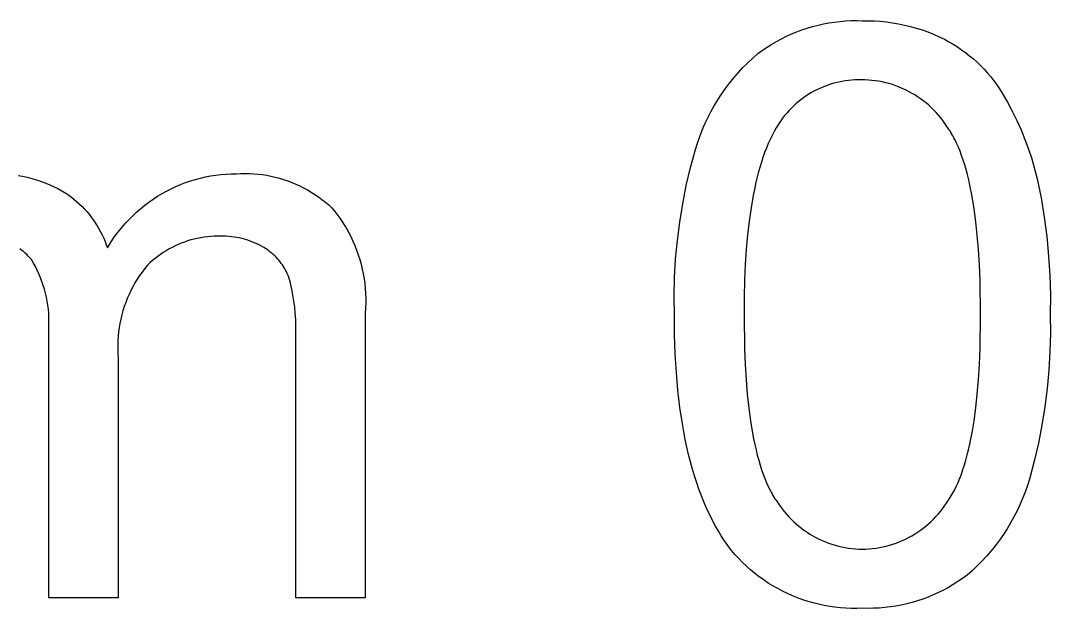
# Model space of a CAD drawing. Header units: millimetres. Extents: x -962 to 3068, y -237 to 2578.
# Drawn here: x 2332.1 to 2379.82, y -60.69 to -33.43 of the extents above; entities that cross this region are included whole.
import ezdxf

# ---------------------------------------------------------------- set-up
doc = ezdxf.new("R2010")
doc.units = ezdxf.units.MM
doc.header["$MEASUREMENT"] = 0
doc.layers.add('Domyślny', color=7, linetype='Continuous', true_color=0x000000)

msp = doc.modelspace()

# ---------------------------------------------------------------- linework, layer by layer
at = {"layer": 'Domyślny'}
for p, q in [((2368.068, -33.953), (2368.311, -33.863)), ((2368.311, -33.863), (2368.556, -33.781)), ((2368.556, -33.781), (2368.804, -33.707)), ((2368.804, -33.707), (2369.054, -33.642)), ((2369.054, -33.642), (2369.306, -33.586)), ((2369.306, -33.586), (2369.56, -33.538)), ((2369.56, -33.538), (2369.816, -33.499)), ((2369.816, -33.499), (2370.073, -33.469)), ((2370.073, -33.469), (2370.33, -33.448)), ((2370.33, -33.448), (2370.589, -33.435)), ((2370.589, -33.435), (2370.847, -33.432)), ((2370.847, -33.432), (2371.106, -33.437)), ((2371.106, -33.437), (2371.388, -33.436)), ((2371.388, -33.436), (2371.669, -33.446)), ((2371.669, -33.446), (2371.95, -33.464)), ((2371.95, -33.464), (2372.231, -33.493)), ((2372.231, -33.493), (2372.51, -33.531)), ((2372.51, -33.531), (2372.788, -33.579)), ((2372.788, -33.579), (2373.064, -33.637)), ((2373.064, -33.637), (2373.337, -33.704)), ((2373.337, -33.704), (2373.609, -33.781)), ((2373.609, -33.781), (2373.877, -33.866)), ((2373.877, -33.866), (2374.142, -33.961)), ((2367.134, -34.396), (2367.362, -34.273)), ((2367.362, -34.273), (2367.594, -34.158)), ((2367.594, -34.158), (2367.829, -34.052)), ((2367.829, -34.052), (2368.068, -33.953)), ((2374.142, -33.961), (2374.404, -34.066)), ((2374.404, -34.066), (2374.662, -34.179)), ((2374.662, -34.179), (2374.916, -34.301)), ((2374.916, -34.301), (2375.12, -34.411)), ((2366.27, -34.962), (2366.479, -34.81)), ((2366.479, -34.81), (2366.693, -34.664)), ((2366.693, -34.664), (2366.911, -34.526)), ((2366.911, -34.526), (2367.134, -34.396)), ((2375.12, -34.411), (2375.32, -34.528)), ((2375.32, -34.528), (2375.516, -34.652)), ((2375.516, -34.652), (2375.707, -34.782)), ((2375.707, -34.782), (2375.894, -34.918)), ((2365.801, -35.388), (2366.032, -35.171)), ((2366.032, -35.171), (2366.27, -34.962)), ((2375.894, -34.918), (2376.076, -35.061)), ((2376.076, -35.061), (2376.253, -35.21)), ((2376.253, -35.21), (2376.425, -35.365)), ((2365.362, -35.844), (2365.577, -35.612)), ((2365.577, -35.612), (2365.801, -35.388)), ((2376.425, -35.365), (2376.592, -35.526)), ((2376.592, -35.526), (2376.753, -35.692)), ((2376.753, -35.692), (2376.909, -35.864)), ((2364.955, -36.33), (2365.154, -36.084)), ((2365.154, -36.084), (2365.362, -35.844)), ((2370.168, -36.251), (2370.02, -36.281)), ((2370.316, -36.226), (2370.168, -36.251)), ((2370.466, -36.206), (2370.316, -36.226)), ((2370.616, -36.192), (2370.466, -36.206)), ((2370.766, -36.182), (2370.616, -36.192)), ((2370.917, -36.177), (2370.766, -36.182)), ((2371.068, -36.178), (2370.917, -36.177)), ((2371.23, -36.181), (2371.068, -36.178)), ((2371.392, -36.189), (2371.23, -36.181)), ((2371.554, -36.203), (2371.392, -36.189)), ((2371.715, -36.223), (2371.554, -36.203)), ((2371.875, -36.248), (2371.715, -36.223)), ((2372.034, -36.278), (2371.875, -36.248)), ((2376.909, -35.864), (2377.058, -36.04)), ((2377.058, -36.04), (2377.202, -36.222)), ((2377.202, -36.222), (2377.339, -36.409)), ((2364.582, -36.842), (2364.764, -36.583)), ((2364.764, -36.583), (2364.955, -36.33)), ((2368.891, -36.696), (2368.759, -36.769)), ((2369.025, -36.628), (2368.891, -36.696)), ((2369.162, -36.564), (2369.025, -36.628)), ((2369.301, -36.505), (2369.162, -36.564)), ((2369.441, -36.45), (2369.301, -36.505)), ((2369.584, -36.401), (2369.441, -36.45)), ((2369.728, -36.356), (2369.584, -36.401)), ((2369.873, -36.316), (2369.728, -36.356)), ((2370.02, -36.281), (2369.873, -36.316)), ((2372.192, -36.314), (2372.034, -36.278)), ((2372.349, -36.355), (2372.192, -36.314)), ((2372.504, -36.402), (2372.349, -36.355)), ((2372.658, -36.454), (2372.504, -36.402)), ((2372.809, -36.512), (2372.658, -36.454)), ((2372.959, -36.574), (2372.809, -36.512)), ((2373.106, -36.642), (2372.959, -36.574)), ((2373.251, -36.715), (2373.106, -36.642)), ((2373.393, -36.792), (2373.251, -36.715)), ((2377.339, -36.409), (2377.47, -36.6)), ((2377.47, -36.6), (2377.594, -36.795)), ((2364.246, -37.379), (2364.41, -37.108)), ((2364.41, -37.108), (2364.582, -36.842)), ((2368.14, -37.198), (2368.025, -37.296)), ((2368.258, -37.104), (2368.14, -37.198)), ((2368.378, -37.014), (2368.258, -37.104)), ((2368.502, -36.928), (2368.378, -37.014)), ((2368.629, -36.846), (2368.502, -36.928)), ((2368.759, -36.769), (2368.629, -36.846)), ((2373.533, -36.875), (2373.393, -36.792)), ((2373.67, -36.962), (2373.533, -36.875)), ((2373.803, -37.054), (2373.67, -36.962)), ((2373.934, -37.15), (2373.803, -37.054)), ((2374.061, -37.251), (2373.934, -37.15)), ((2377.594, -36.795), (2377.833, -37.209)), ((2377.833, -37.209), (2378.057, -37.631)), ((2363.947, -37.938), (2364.092, -37.656)), ((2364.092, -37.656), (2364.246, -37.379)), ((2367.702, -37.613), (2367.602, -37.725)), ((2367.806, -37.503), (2367.702, -37.613)), ((2367.914, -37.398), (2367.806, -37.503)), ((2368.025, -37.296), (2367.914, -37.398)), ((2374.184, -37.356), (2374.061, -37.251)), ((2374.304, -37.466), (2374.184, -37.356)), ((2374.42, -37.579), (2374.304, -37.466)), ((2374.532, -37.696), (2374.42, -37.579)), ((2374.639, -37.818), (2374.532, -37.696)), ((2378.057, -37.631), (2378.267, -38.061)), ((2363.813, -38.225), (2363.947, -37.938)), ((2367.272, -38.159), (2367.22, -38.238)), ((2367.324, -38.082), (2367.272, -38.159)), ((2367.413, -37.96), (2367.324, -38.082)), ((2367.505, -37.841), (2367.413, -37.96)), ((2367.602, -37.725), (2367.505, -37.841)), ((2374.743, -37.942), (2374.639, -37.818)), ((2374.842, -38.071), (2374.743, -37.942)), ((2374.937, -38.202), (2374.842, -38.071)), ((2378.267, -38.061), (2378.462, -38.497)), ((2363.573, -38.811), (2363.688, -38.516)), ((2363.688, -38.516), (2363.813, -38.225)), ((2367.021, -38.574), (2366.926, -38.754)), ((2367.118, -38.402), (2367.021, -38.574)), ((2367.169, -38.319), (2367.118, -38.402)), ((2367.22, -38.238), (2367.169, -38.319)), ((2375.027, -38.337), (2374.937, -38.202)), ((2375.075, -38.405), (2375.027, -38.337)), ((2375.123, -38.476), (2375.075, -38.405)), ((2375.17, -38.549), (2375.123, -38.476)), ((2375.216, -38.624), (2375.17, -38.549)), ((2375.261, -38.701), (2375.216, -38.624)), ((2378.462, -38.497), (2378.643, -38.94)), ((2363.374, -39.413), (2363.468, -39.11)), ((2363.468, -39.11), (2363.573, -38.811)), ((2366.835, -38.943), (2366.747, -39.139)), ((2366.926, -38.754), (2366.835, -38.943)), ((2375.306, -38.78), (2375.261, -38.701)), ((2375.35, -38.862), (2375.306, -38.78)), ((2375.393, -38.945), (2375.35, -38.862)), ((2375.477, -39.119), (2375.393, -38.945)), ((2375.557, -39.301), (2375.477, -39.119)), ((2378.643, -38.94), (2378.808, -39.389)), ((2363.148, -40.244), (2363.374, -39.413)), ((2366.58, -39.555), (2366.502, -39.776)), ((2366.662, -39.343), (2366.58, -39.555)), ((2366.747, -39.139), (2366.662, -39.343)), ((2375.635, -39.492), (2375.557, -39.301)), ((2375.71, -39.692), (2375.635, -39.492)), ((2378.808, -39.389), (2378.958, -39.842)), ((2366.428, -40.004), (2366.356, -40.24)), ((2366.502, -39.776), (2366.428, -40.004)), ((2375.781, -39.9), (2375.71, -39.692)), ((2375.85, -40.117), (2375.781, -39.9)), ((2378.958, -39.842), (2379.093, -40.301)), ((2341.381, -40.57), (2341.621, -40.548)), ((2341.621, -40.548), (2341.861, -40.536)), ((2341.861, -40.536), (2342.102, -40.531)), ((2342.102, -40.531), (2342.303, -40.521)), ((2342.303, -40.521), (2342.504, -40.519)), ((2342.504, -40.519), (2342.706, -40.523)), ((2342.706, -40.523), (2342.907, -40.533)), ((2342.907, -40.533), (2343.107, -40.551)), ((2343.107, -40.551), (2343.307, -40.576)), ((2362.951, -41.082), (2363.148, -40.244)), ((2366.288, -40.485), (2366.223, -40.737)), ((2366.356, -40.24), (2366.288, -40.485)), ((2375.916, -40.342), (2375.85, -40.117)), ((2375.978, -40.576), (2375.916, -40.342)), ((2379.093, -40.301), (2379.211, -40.764)), ((2331.984, -40.612), (2332.196, -40.651)), ((2332.196, -40.651), (2332.407, -40.698)), ((2332.407, -40.698), (2332.616, -40.752)), ((2332.616, -40.752), (2332.823, -40.814)), ((2332.823, -40.814), (2333.028, -40.882)), ((2333.028, -40.882), (2333.23, -40.958)), ((2333.23, -40.958), (2333.43, -41.04)), ((2339.298, -41.129), (2339.519, -41.035)), ((2339.519, -41.035), (2339.744, -40.948)), ((2339.744, -40.948), (2339.971, -40.87)), ((2339.971, -40.87), (2340.202, -40.8)), ((2340.202, -40.8), (2340.434, -40.737)), ((2340.434, -40.737), (2340.668, -40.683)), ((2340.668, -40.683), (2340.905, -40.637)), ((2340.905, -40.637), (2341.142, -40.599)), ((2341.142, -40.599), (2341.381, -40.57)), ((2343.307, -40.576), (2343.506, -40.607)), ((2343.506, -40.607), (2343.704, -40.645)), ((2343.704, -40.645), (2343.9, -40.69)), ((2343.9, -40.69), (2344.095, -40.742)), ((2344.095, -40.742), (2344.288, -40.8)), ((2344.288, -40.8), (2344.479, -40.864)), ((2344.479, -40.864), (2344.667, -40.935)), ((2344.667, -40.935), (2344.853, -41.013)), ((2344.853, -41.013), (2345.036, -41.097)), ((2366.162, -40.998), (2366.104, -41.266)), ((2366.223, -40.737), (2366.162, -40.998)), ((2376.037, -40.818), (2375.978, -40.576)), ((2376.094, -41.069), (2376.037, -40.818)), ((2379.211, -40.764), (2379.39, -41.654)), ((2333.43, -41.04), (2333.627, -41.13)), ((2333.627, -41.13), (2333.82, -41.226)), ((2333.82, -41.226), (2334.01, -41.329)), ((2334.01, -41.329), (2334.196, -41.438)), ((2334.196, -41.438), (2334.33, -41.53)), ((2338.448, -41.58), (2338.655, -41.456)), ((2338.655, -41.456), (2338.865, -41.339)), ((2338.865, -41.339), (2339.08, -41.23)), ((2339.08, -41.23), (2339.298, -41.129)), ((2345.036, -41.097), (2345.216, -41.187)), ((2345.216, -41.187), (2345.393, -41.283)), ((2345.393, -41.283), (2345.567, -41.385)), ((2345.567, -41.385), (2345.737, -41.493)), ((2345.737, -41.493), (2345.903, -41.606)), ((2362.783, -41.927), (2362.951, -41.082)), ((2366.104, -41.266), (2366.049, -41.543)), ((2376.197, -41.597), (2376.094, -41.069)), ((2334.33, -41.53), (2334.461, -41.626)), ((2334.461, -41.626), (2334.588, -41.727)), ((2334.588, -41.727), (2334.712, -41.832)), ((2334.712, -41.832), (2334.833, -41.941)), ((2334.833, -41.941), (2334.949, -42.054)), ((2337.669, -42.144), (2337.857, -41.993)), ((2337.857, -41.993), (2338.049, -41.848)), ((2338.049, -41.848), (2338.246, -41.71)), ((2338.246, -41.71), (2338.448, -41.58)), ((2345.903, -41.606), (2346.066, -41.726)), ((2346.066, -41.726), (2346.224, -41.85)), ((2346.224, -41.85), (2346.378, -41.98)), ((2346.378, -41.98), (2346.527, -42.116)), ((2362.645, -42.777), (2362.783, -41.927)), ((2366.049, -41.543), (2365.949, -42.12)), ((2376.289, -42.16), (2376.197, -41.597)), ((2379.39, -41.654), (2379.538, -42.549)), ((2334.949, -42.054), (2335.062, -42.171)), ((2335.062, -42.171), (2335.171, -42.291)), ((2335.171, -42.291), (2335.276, -42.415)), ((2335.276, -42.415), (2335.376, -42.543)), ((2337.141, -42.635), (2337.311, -42.465)), ((2337.311, -42.465), (2337.487, -42.302)), ((2337.487, -42.302), (2337.669, -42.144)), ((2346.527, -42.116), (2346.67, -42.293)), ((2346.67, -42.293), (2346.808, -42.476)), ((2365.949, -42.12), (2365.863, -42.729)), ((2376.368, -42.757), (2376.289, -42.16)), ((2335.376, -42.543), (2335.472, -42.674)), ((2335.472, -42.674), (2335.564, -42.808)), ((2335.564, -42.808), (2335.651, -42.945)), ((2335.651, -42.945), (2335.734, -43.085)), ((2336.818, -42.992), (2336.976, -42.811)), ((2336.976, -42.811), (2337.141, -42.635)), ((2346.808, -42.476), (2346.939, -42.663)), ((2346.939, -42.663), (2347.064, -42.854)), ((2347.064, -42.854), (2347.182, -43.05)), ((2362.536, -43.631), (2362.645, -42.777)), ((2365.863, -42.729), (2365.79, -43.371)), ((2376.435, -43.388), (2376.368, -42.757)), ((2379.538, -42.549), (2379.655, -43.448)), ((2335.734, -43.085), (2335.811, -43.227)), ((2335.811, -43.227), (2335.884, -43.373)), ((2335.884, -43.373), (2335.952, -43.52)), ((2336.382, -43.568), (2336.521, -43.371)), ((2336.521, -43.371), (2336.666, -43.179)), ((2336.666, -43.179), (2336.818, -42.992)), ((2347.182, -43.05), (2347.293, -43.249)), ((2347.293, -43.249), (2347.398, -43.452)), ((2365.79, -43.371), (2365.73, -44.045)), ((2376.49, -44.054), (2376.435, -43.388)), ((2335.952, -43.52), (2336.015, -43.67)), ((2336.015, -43.67), (2336.073, -43.821)), ((2336.073, -43.821), (2336.126, -43.975)), ((2336.126, -43.975), (2336.251, -43.769)), ((2336.251, -43.769), (2336.382, -43.568)), ((2339.26, -43.879), (2339.12, -43.949)), ((2339.403, -43.815), (2339.26, -43.879)), ((2339.548, -43.755), (2339.403, -43.815)), ((2339.695, -43.7), (2339.548, -43.755)), ((2339.843, -43.65), (2339.695, -43.7)), ((2339.993, -43.605), (2339.843, -43.65)), ((2340.145, -43.565), (2339.993, -43.605)), ((2340.298, -43.53), (2340.145, -43.565)), ((2340.452, -43.5), (2340.298, -43.53)), ((2340.607, -43.476), (2340.452, -43.5)), ((2340.763, -43.457), (2340.607, -43.476)), ((2340.919, -43.443), (2340.763, -43.457)), ((2341.075, -43.435), (2340.919, -43.443)), ((2341.232, -43.431), (2341.075, -43.435)), ((2341.389, -43.433), (2341.232, -43.431)), ((2341.511, -43.432), (2341.389, -43.433)), ((2341.633, -43.436), (2341.511, -43.432)), ((2341.755, -43.443), (2341.633, -43.436)), ((2341.876, -43.454), (2341.755, -43.443)), ((2341.997, -43.469), (2341.876, -43.454)), ((2342.118, -43.489), (2341.997, -43.469)), ((2342.237, -43.512), (2342.118, -43.489)), ((2342.356, -43.539), (2342.237, -43.512)), ((2342.474, -43.57), (2342.356, -43.539)), ((2342.591, -43.605), (2342.474, -43.57)), ((2342.707, -43.644), (2342.591, -43.605)), ((2342.821, -43.687), (2342.707, -43.644)), ((2342.934, -43.733), (2342.821, -43.687)), ((2343.045, -43.784), (2342.934, -43.733)), ((2343.154, -43.838), (2343.045, -43.784)), ((2343.262, -43.895), (2343.154, -43.838)), ((2343.368, -43.956), (2343.262, -43.895)), ((2347.398, -43.452), (2347.496, -43.658)), ((2347.496, -43.658), (2347.587, -43.868)), ((2347.587, -43.868), (2347.67, -44.081)), ((2362.457, -44.489), (2362.536, -43.631)), ((2379.655, -43.448), (2379.741, -44.351)), ((2332.148, -44.075), (2332.064, -44.011)), ((2332.229, -44.142), (2332.148, -44.075)), ((2332.309, -44.211), (2332.229, -44.142)), ((2332.386, -44.283), (2332.309, -44.211)), ((2332.46, -44.358), (2332.386, -44.283)), ((2332.532, -44.436), (2332.46, -44.358)), ((2338.457, -44.366), (2338.333, -44.462)), ((2338.584, -44.274), (2338.457, -44.366)), ((2338.713, -44.186), (2338.584, -44.274)), ((2338.846, -44.102), (2338.713, -44.186)), ((2338.982, -44.023), (2338.846, -44.102)), ((2339.12, -43.949), (2338.982, -44.023)), ((2343.446, -44.004), (2343.368, -43.956)), ((2343.523, -44.055), (2343.446, -44.004)), ((2343.598, -44.108), (2343.523, -44.055)), ((2343.671, -44.164), (2343.598, -44.108)), ((2343.742, -44.222), (2343.671, -44.164)), ((2343.811, -44.282), (2343.742, -44.222)), ((2343.878, -44.345), (2343.811, -44.282)), ((2343.943, -44.41), (2343.878, -44.345)), ((2347.67, -44.081), (2347.746, -44.296)), ((2347.746, -44.296), (2347.816, -44.513)), ((2365.73, -44.045), (2365.684, -44.75)), ((2376.533, -44.754), (2376.49, -44.054)), ((2379.741, -44.351), (2379.796, -45.257)), ((2332.6, -44.515), (2332.532, -44.436)), ((2332.697, -44.677), (2332.6, -44.515)), ((2332.788, -44.843), (2332.697, -44.677)), ((2332.874, -45.011), (2332.788, -44.843)), ((2337.983, -44.776), (2337.856, -44.932)), ((2338.096, -44.668), (2337.983, -44.776)), ((2338.213, -44.563), (2338.096, -44.668)), ((2338.333, -44.462), (2338.213, -44.563)), ((2344.006, -44.477), (2343.943, -44.41)), ((2344.067, -44.547), (2344.006, -44.477)), ((2344.125, -44.618), (2344.067, -44.547)), ((2344.18, -44.691), (2344.125, -44.618)), ((2344.233, -44.766), (2344.18, -44.691)), ((2344.284, -44.843), (2344.233, -44.766)), ((2344.332, -44.921), (2344.284, -44.843)), ((2347.816, -44.513), (2347.877, -44.733)), ((2347.877, -44.733), (2347.931, -44.955)), ((2362.408, -45.349), (2362.457, -44.489)), ((2365.684, -44.75), (2365.65, -45.488)), ((2376.563, -45.489), (2376.533, -44.754)), ((2332.953, -45.183), (2332.874, -45.011)), ((2333.026, -45.357), (2332.953, -45.183)), ((2337.618, -45.257), (2337.508, -45.425)), ((2337.734, -45.092), (2337.618, -45.257)), ((2337.856, -44.932), (2337.734, -45.092)), ((2344.377, -45.001), (2344.332, -44.921)), ((2344.42, -45.083), (2344.377, -45.001)), ((2344.459, -45.166), (2344.42, -45.083)), ((2344.496, -45.25), (2344.459, -45.166)), ((2344.53, -45.335), (2344.496, -45.25)), ((2347.931, -44.955), (2347.978, -45.179)), ((2347.978, -45.179), (2348.017, -45.404)), ((2379.796, -45.257), (2379.82, -46.164)), ((2333.093, -45.533), (2333.026, -45.357)), ((2333.155, -45.712), (2333.093, -45.533)), ((2333.209, -45.892), (2333.155, -45.712)), ((2337.305, -45.773), (2337.212, -45.951)), ((2337.403, -45.597), (2337.305, -45.773)), ((2337.508, -45.425), (2337.403, -45.597)), ((2344.603, -45.609), (2344.53, -45.335)), ((2344.667, -45.885), (2344.603, -45.609)), ((2348.017, -45.404), (2348.048, -45.63)), ((2348.048, -45.63), (2348.072, -45.857)), ((2362.389, -46.21), (2362.408, -45.349)), ((2365.65, -45.488), (2365.631, -46.259)), ((2376.588, -47.061), (2376.563, -45.489)), ((2333.258, -46.075), (2333.209, -45.892)), ((2333.3, -46.259), (2333.258, -46.075)), ((2333.336, -46.444), (2333.3, -46.259)), ((2337.126, -46.133), (2337.046, -46.318)), ((2337.212, -45.951), (2337.126, -46.133)), ((2344.721, -46.164), (2344.667, -45.885)), ((2344.767, -46.443), (2344.721, -46.164)), ((2348.072, -45.857), (2348.088, -46.085)), ((2348.088, -46.085), (2348.096, -46.313)), ((2362.399, -47.071), (2362.389, -46.21)), ((2365.631, -46.259), (2365.624, -47.061)), ((2379.82, -46.164), (2379.812, -47.071)), ((2333.365, -46.631), (2333.336, -46.444)), ((2333.388, -46.818), (2333.365, -46.631)), ((2336.906, -46.695), (2336.845, -46.887)), ((2336.973, -46.505), (2336.906, -46.695)), ((2337.046, -46.318), (2336.973, -46.505)), ((2344.804, -46.724), (2344.767, -46.443)), ((2344.831, -47.006), (2344.804, -46.724)), ((2348.097, -46.542), (2348.09, -46.77)), ((2348.096, -46.313), (2348.097, -46.542)), ((2333.404, -47.007), (2333.388, -46.818)), ((2333.413, -47.195), (2333.404, -47.007)), ((2333.416, -47.384), (2333.413, -47.195)), ((2336.791, -47.081), (2336.744, -47.276)), ((2336.845, -46.887), (2336.791, -47.081)), ((2344.85, -47.289), (2344.831, -47.006)), ((2348.09, -46.77), (2348.075, -46.998)), ((2348.075, -46.998), (2348.075, -60.201)), ((2362.41, -47.995), (2362.399, -47.071)), ((2365.624, -47.061), (2365.649, -48.648)), ((2376.563, -48.644), (2376.588, -47.061)), ((2379.812, -47.071), (2379.822, -47.928)), ((2333.403, -47.761), (2333.413, -47.573)), ((2333.413, -47.573), (2333.416, -47.384)), ((2336.67, -47.672), (2336.643, -47.871)), ((2336.704, -47.473), (2336.67, -47.672)), ((2336.744, -47.276), (2336.704, -47.473)), ((2344.859, -47.572), (2344.85, -47.289)), ((2344.859, -47.856), (2344.859, -47.572)), ((2333.403, -60.201), (2333.403, -47.761)), ((2336.623, -48.071), (2336.61, -48.272)), ((2336.643, -47.871), (2336.623, -48.071)), ((2344.85, -48.139), (2344.859, -47.856)), ((2344.85, -60.201), (2344.85, -48.139)), ((2362.441, -48.886), (2362.41, -47.995)), ((2379.822, -47.928), (2379.803, -48.785)), ((2336.61, -48.272), (2336.604, -48.473)), ((2336.604, -48.473), (2336.605, -48.675)), ((2336.605, -48.675), (2336.613, -48.876)), ((2365.649, -48.648), (2365.679, -49.388)), ((2376.532, -49.383), (2376.563, -48.644)), ((2336.613, -48.876), (2336.627, -49.076)), ((2336.627, -49.076), (2336.627, -60.201)), ((2362.492, -49.746), (2362.441, -48.886)), ((2379.803, -48.785), (2379.754, -49.64)), ((2365.679, -49.388), (2365.723, -50.094)), ((2376.489, -50.087), (2376.532, -49.383)), ((2362.564, -50.573), (2362.492, -49.746)), ((2365.723, -50.094), (2365.778, -50.764)), ((2376.433, -50.756), (2376.489, -50.087)), ((2379.754, -49.64), (2379.676, -50.493)), ((2362.657, -51.368), (2362.564, -50.573)), ((2379.676, -50.493), (2379.568, -51.343)), ((2365.778, -50.764), (2365.846, -51.399)), ((2376.365, -51.39), (2376.433, -50.756)), ((2362.771, -52.132), (2362.657, -51.368)), ((2365.846, -51.399), (2365.926, -51.999)), ((2376.285, -51.989), (2376.365, -51.39)), ((2379.568, -51.343), (2379.431, -52.189)), ((2365.926, -51.999), (2366.019, -52.564)), ((2376.192, -52.553), (2376.285, -51.989)), ((2362.835, -52.501), (2362.771, -52.132)), ((2379.431, -52.189), (2379.266, -53.03)), ((2362.905, -52.863), (2362.835, -52.501)), ((2362.979, -53.216), (2362.905, -52.863)), ((2366.019, -52.564), (2366.07, -52.833)), ((2366.07, -52.833), (2366.124, -53.094)), ((2376.087, -53.082), (2376.141, -52.822)), ((2376.141, -52.822), (2376.192, -52.553)), ((2363.059, -53.562), (2362.979, -53.216)), ((2366.124, -53.094), (2366.181, -53.345)), ((2366.181, -53.345), (2366.241, -53.588)), ((2375.97, -53.576), (2376.03, -53.334)), ((2376.03, -53.334), (2376.087, -53.082)), ((2379.266, -53.03), (2379.071, -53.864)), ((2363.144, -53.899), (2363.059, -53.562)), ((2363.235, -54.229), (2363.144, -53.899)), ((2366.241, -53.588), (2366.305, -53.822)), ((2366.305, -53.822), (2366.371, -54.047)), ((2375.84, -54.036), (2375.907, -53.81)), ((2375.907, -53.81), (2375.97, -53.576)), ((2379.071, -53.864), (2378.847, -54.692)), ((2363.33, -54.55), (2363.235, -54.229)), ((2366.371, -54.047), (2366.441, -54.264)), ((2366.441, -54.264), (2366.513, -54.472)), ((2375.698, -54.46), (2375.771, -54.252)), ((2375.771, -54.252), (2375.84, -54.036)), ((2363.431, -54.864), (2363.33, -54.55)), ((2363.536, -55.169), (2363.431, -54.864)), ((2366.513, -54.472), (2366.589, -54.67)), ((2366.589, -54.67), (2366.668, -54.861)), ((2366.668, -54.861), (2366.749, -55.042)), ((2375.462, -55.031), (2375.544, -54.849)), ((2375.544, -54.849), (2375.623, -54.659)), ((2375.623, -54.659), (2375.698, -54.46)), ((2378.847, -54.692), (2378.754, -54.995)), ((2363.647, -55.467), (2363.536, -55.169)), ((2366.749, -55.042), (2366.834, -55.214)), ((2366.834, -55.214), (2366.878, -55.297)), ((2366.878, -55.297), (2366.922, -55.378)), ((2375.289, -55.368), (2375.334, -55.287)), ((2375.334, -55.287), (2375.377, -55.204)), ((2375.377, -55.204), (2375.462, -55.031)), ((2378.65, -55.294), (2378.536, -55.59)), ((2378.754, -54.995), (2378.65, -55.294)), ((2363.763, -55.756), (2363.647, -55.467)), ((2363.884, -56.037), (2363.763, -55.756)), ((2366.922, -55.378), (2366.967, -55.457)), ((2366.967, -55.457), (2367.013, -55.533)), ((2367.013, -55.533), (2367.06, -55.607)), ((2367.06, -55.607), (2367.107, -55.679)), ((2367.107, -55.679), (2367.156, -55.749)), ((2367.156, -55.749), (2367.205, -55.817)), ((2367.205, -55.817), (2367.295, -55.948)), ((2374.917, -55.94), (2375.007, -55.808)), ((2375.007, -55.808), (2375.056, -55.74)), ((2375.056, -55.74), (2375.104, -55.67)), ((2375.104, -55.67), (2375.152, -55.598)), ((2375.152, -55.598), (2375.198, -55.523)), ((2375.198, -55.523), (2375.244, -55.447)), ((2375.244, -55.447), (2375.289, -55.368)), ((2378.536, -55.59), (2378.412, -55.881)), ((2364.011, -56.311), (2363.884, -56.037)), ((2367.295, -55.948), (2367.389, -56.077)), ((2367.389, -56.077), (2367.487, -56.203)), ((2367.487, -56.203), (2367.59, -56.325)), ((2374.623, -56.318), (2374.725, -56.195)), ((2374.725, -56.195), (2374.823, -56.069)), ((2374.823, -56.069), (2374.917, -55.94)), ((2378.278, -56.169), (2378.134, -56.451)), ((2378.412, -55.881), (2378.278, -56.169)), ((2364.142, -56.576), (2364.011, -56.311)), ((2364.279, -56.833), (2364.142, -56.576)), ((2367.59, -56.325), (2367.697, -56.443)), ((2367.697, -56.443), (2367.807, -56.558)), ((2367.807, -56.558), (2367.922, -56.669)), ((2367.922, -56.669), (2368.04, -56.776)), ((2368.04, -56.776), (2368.162, -56.88)), ((2374.051, -56.874), (2374.173, -56.771)), ((2374.173, -56.771), (2374.291, -56.663)), ((2374.291, -56.663), (2374.405, -56.552)), ((2374.405, -56.552), (2374.516, -56.437)), ((2374.516, -56.437), (2374.623, -56.318)), ((2377.98, -56.728), (2377.817, -57)), ((2378.134, -56.451), (2377.98, -56.728)), ((2364.421, -57.083), (2364.279, -56.833)), ((2364.568, -57.324), (2364.421, -57.083)), ((2368.162, -56.88), (2368.287, -56.978)), ((2368.287, -56.978), (2368.416, -57.073)), ((2368.416, -57.073), (2368.547, -57.163)), ((2368.547, -57.163), (2368.682, -57.249)), ((2368.682, -57.249), (2368.819, -57.33)), ((2373.394, -57.327), (2373.532, -57.245)), ((2373.532, -57.245), (2373.666, -57.159)), ((2373.666, -57.159), (2373.798, -57.069)), ((2373.798, -57.069), (2373.926, -56.974)), ((2373.926, -56.974), (2374.051, -56.874)), ((2377.817, -57), (2377.645, -57.266)), ((2364.72, -57.557), (2364.568, -57.324)), ((2364.877, -57.782), (2364.72, -57.557)), ((2368.819, -57.33), (2368.959, -57.406)), ((2368.959, -57.406), (2369.102, -57.478)), ((2369.102, -57.478), (2369.247, -57.545)), ((2369.247, -57.545), (2369.394, -57.607)), ((2369.394, -57.607), (2369.543, -57.663)), ((2369.543, -57.663), (2369.694, -57.715)), ((2369.694, -57.715), (2369.846, -57.762)), ((2372.366, -57.76), (2372.519, -57.713)), ((2372.519, -57.713), (2372.67, -57.661)), ((2372.67, -57.661), (2372.819, -57.604)), ((2372.819, -57.604), (2372.966, -57.542)), ((2372.966, -57.542), (2373.111, -57.475)), ((2373.111, -57.475), (2373.254, -57.403)), ((2373.254, -57.403), (2373.394, -57.327)), ((2377.464, -57.526), (2377.274, -57.78)), ((2377.645, -57.266), (2377.464, -57.526)), ((2365.039, -58), (2364.877, -57.782)), ((2365.205, -58.193), (2365.039, -58)), ((2365.377, -58.381), (2365.205, -58.193)), ((2369.846, -57.762), (2370.001, -57.803)), ((2370.001, -57.803), (2370.156, -57.839)), ((2370.156, -57.839), (2370.312, -57.87)), ((2370.312, -57.87), (2370.47, -57.896)), ((2370.47, -57.896), (2370.628, -57.916)), ((2370.628, -57.916), (2370.787, -57.931)), ((2370.787, -57.931), (2370.946, -57.94)), ((2370.946, -57.94), (2371.106, -57.944)), ((2371.106, -57.944), (2371.265, -57.94)), ((2371.265, -57.94), (2371.425, -57.93)), ((2371.425, -57.93), (2371.584, -57.915)), ((2371.584, -57.915), (2371.742, -57.895)), ((2371.742, -57.895), (2371.9, -57.869)), ((2371.9, -57.869), (2372.057, -57.838)), ((2372.057, -57.838), (2372.212, -57.802)), ((2372.212, -57.802), (2372.366, -57.76)), ((2377.075, -58.027), (2376.868, -58.267)), ((2377.274, -57.78), (2377.075, -58.027)), ((2365.556, -58.562), (2365.377, -58.381)), ((2365.74, -58.738), (2365.556, -58.562)), ((2376.652, -58.499), (2376.429, -58.724)), ((2376.868, -58.267), (2376.652, -58.499)), ((2365.931, -58.907), (2365.74, -58.738)), ((2366.127, -59.069), (2365.931, -58.907)), ((2366.329, -59.225), (2366.127, -59.069)), ((2375.96, -59.151), (2375.751, -59.304)), ((2376.198, -58.942), (2375.96, -59.151)), ((2376.429, -58.724), (2376.198, -58.942)), ((2366.536, -59.373), (2366.329, -59.225)), ((2366.748, -59.515), (2366.536, -59.373)), ((2366.964, -59.649), (2366.748, -59.515)), ((2367.185, -59.775), (2366.964, -59.649)), ((2375.317, -59.59), (2375.093, -59.721)), ((2375.537, -59.451), (2375.317, -59.59)), ((2375.751, -59.304), (2375.537, -59.451)), ((2367.411, -59.894), (2367.185, -59.775)), ((2367.64, -60.005), (2367.411, -59.894)), ((2367.873, -60.108), (2367.64, -60.005)), ((2368.109, -60.203), (2367.873, -60.108)), ((2374.396, -60.068), (2374.156, -60.167)), ((2374.632, -59.96), (2374.396, -60.068)), ((2374.865, -59.845), (2374.632, -59.96)), ((2375.093, -59.721), (2374.865, -59.845)), ((2336.627, -60.201), (2333.403, -60.201)), ((2348.075, -60.201), (2344.85, -60.201)), ((2368.349, -60.29), (2368.109, -60.203)), ((2368.591, -60.369), (2368.349, -60.29)), ((2368.836, -60.439), (2368.591, -60.369)), ((2369.083, -60.501), (2368.836, -60.439)), ((2369.332, -60.554), (2369.083, -60.501)), ((2369.583, -60.599), (2369.332, -60.554)), ((2369.835, -60.635), (2369.583, -60.599)), ((2372.658, -60.584), (2372.401, -60.623)), ((2372.913, -60.536), (2372.658, -60.584)), ((2373.166, -60.48), (2372.913, -60.536)), ((2373.418, -60.414), (2373.166, -60.48)), ((2373.667, -60.34), (2373.418, -60.414)), ((2373.913, -60.258), (2373.667, -60.34)), ((2374.156, -60.167), (2373.913, -60.258)), ((2370.088, -60.663), (2369.835, -60.635)), ((2370.342, -60.681), (2370.088, -60.663)), ((2370.596, -60.691), (2370.342, -60.681)), ((2370.851, -60.693), (2370.596, -60.691)), ((2371.106, -60.685), (2370.851, -60.693)), ((2371.365, -60.691), (2371.106, -60.685)), ((2371.625, -60.687), (2371.365, -60.691)), ((2371.884, -60.675), (2371.625, -60.687)), ((2372.143, -60.653), (2371.884, -60.675)), ((2372.401, -60.623), (2372.143, -60.653))]:
    msp.add_line(p, q, dxfattribs=at)

doc.saveas('drawing.dxf')
